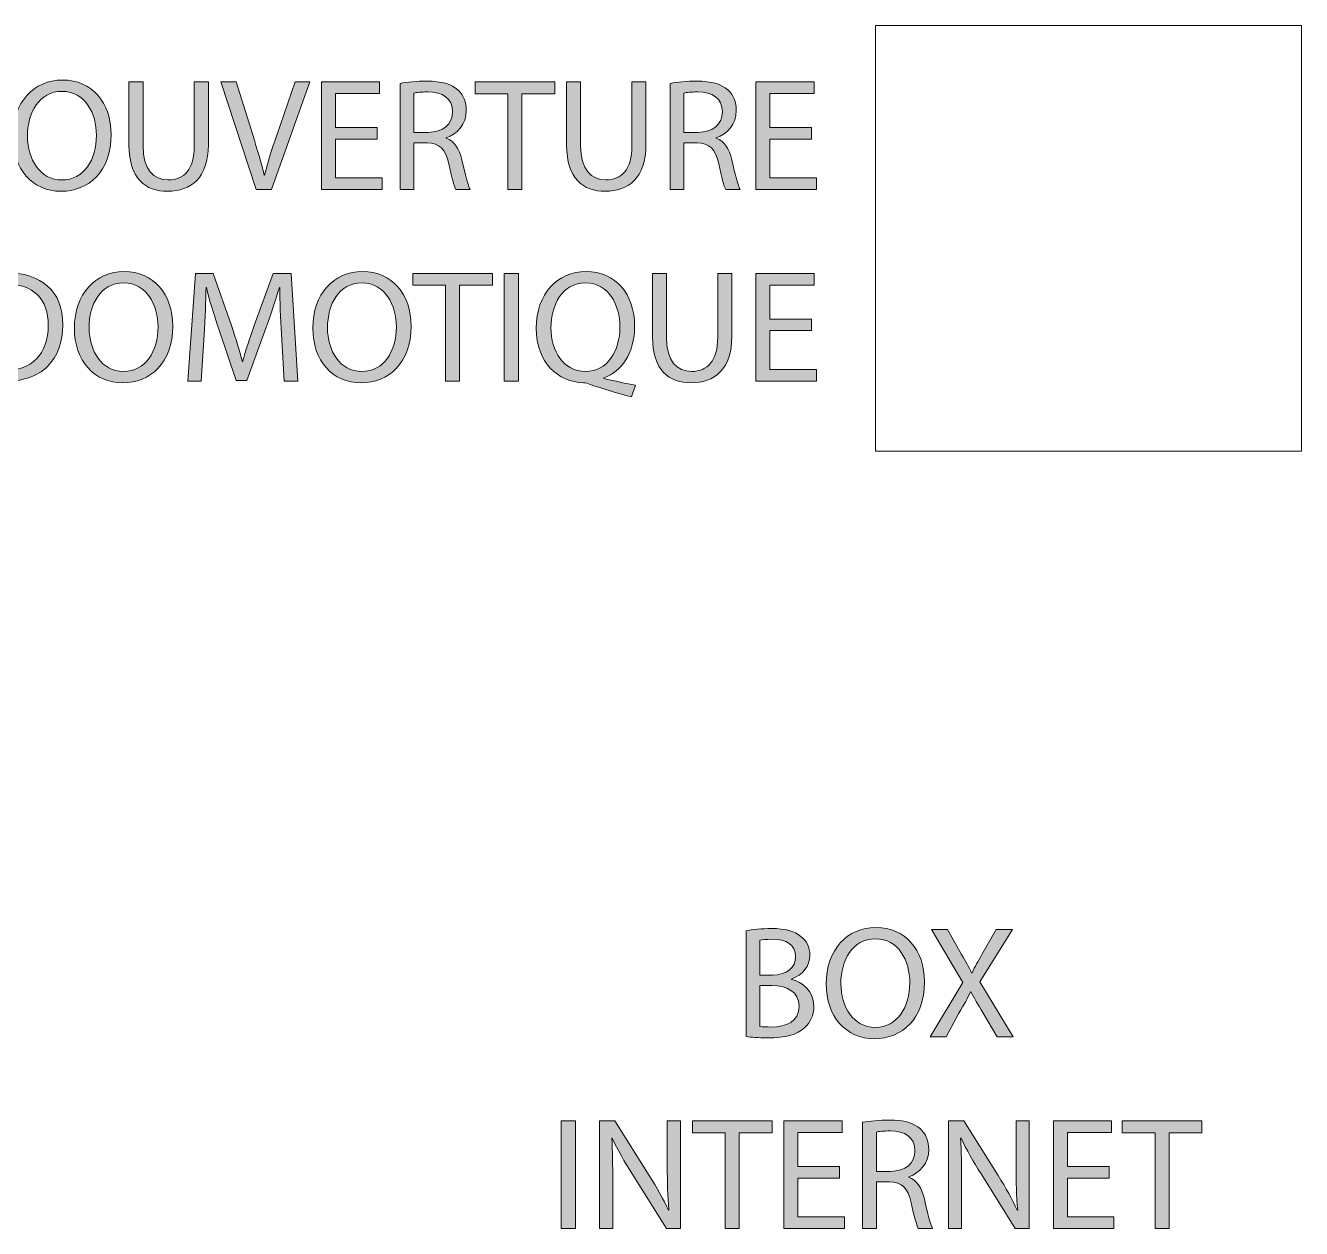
# Model space of a CAD drawing. Header units: inches. Extents: x 0 to 360, y -268 to 0.
# Drawn here: x 139.03 to 163, y -226.6 to -204 of the extents above; entities that cross this region are included whole.
import ezdxf

# ---------------------------------------------------------------- set-up
doc = ezdxf.new("R2010")
doc.units = ezdxf.units.IN
doc.header["$MEASUREMENT"] = 0
doc.layers.add('Layer 1', color=7, linetype='Continuous')

# ---------------------------------------------------------------- blocks, each defined once
blk = doc.blocks.new('block 19')
at = {"layer": 'Layer 1'}
h = blk.add_hatch(color=250, dxfattribs=at)
h.dxf.hatch_style = 2
edge = h.paths.add_edge_path()
edge.add_spline(control_points=[(140.642, -206.049), (140.642, -206.742), (140.219, -207.114), (139.703, -207.114), (139.166, -207.114), (138.795, -206.697), (138.795, -206.085), (138.795, -205.443), (139.19, -205.024), (139.73, -205.024), (140.285, -205.024), (140.642, -205.446), (140.642, -206.049)], knot_values=[0, 0, 0, 0, 1, 1, 1, 2, 2, 2, 3, 3, 3, 4, 4, 4, 4], degree=3, periodic=1)
edge = h.paths.add_edge_path()
edge.add_spline(control_points=[(139.07, -206.079), (139.07, -206.513), (139.304, -206.901), (139.718, -206.901), (140.132, -206.901), (140.366, -206.52), (140.366, -206.061), (140.366, -205.656), (140.156, -205.237), (139.721, -205.237), (139.286, -205.237), (139.07, -205.638), (139.07, -206.079)], knot_values=[0, 0, 0, 0, 1, 1, 1, 2, 2, 2, 3, 3, 3, 4, 4, 4, 4], degree=3, periodic=1)
h = blk.add_hatch(color=250, dxfattribs=at)
h.dxf.hatch_style = 2
edge = h.paths.add_edge_path()
edge.add_spline(control_points=[(141.241, -205.06), (141.241, -205.06), (141.241, -206.259), (141.241, -206.259), (141.241, -206.708), (141.442, -206.901), (141.712, -206.901), (142.009, -206.901), (142.204, -206.703), (142.204, -206.259), (142.204, -206.259), (142.204, -205.06), (142.204, -205.06), (142.204, -205.06), (142.468, -205.06), (142.468, -205.06), (142.468, -205.06), (142.468, -206.241), (142.468, -206.241), (142.468, -206.861), (142.141, -207.114), (141.703, -207.114), (141.289, -207.114), (140.977, -206.879), (140.977, -206.25), (140.977, -206.25), (140.977, -205.06), (140.977, -205.06), (140.977, -205.06), (141.241, -205.06), (141.241, -205.06)], knot_values=[0, 0, 0, 0, 1, 1, 1, 2, 2, 2, 3, 3, 3, 4, 4, 4, 5, 5, 5, 6, 6, 6, 7, 7, 7, 8, 8, 8, 9, 9, 9, 10, 10, 10, 10], degree=3, periodic=1)
h = blk.add_hatch(color=250, dxfattribs=at)
h.dxf.hatch_style = 2
edge = h.paths.add_edge_path()
edge.add_spline(control_points=[(143.364, -207.081), (143.364, -207.081), (142.702, -205.06), (142.702, -205.06), (142.702, -205.06), (142.987, -205.06), (142.987, -205.06), (142.987, -205.06), (143.301, -206.055), (143.301, -206.055), (143.385, -206.328), (143.46, -206.573), (143.517, -206.81), (143.517, -206.81), (143.523, -206.81), (143.523, -206.81), (143.58, -206.577), (143.661, -206.322), (143.754, -206.058), (143.754, -206.058), (144.096, -205.06), (144.096, -205.06), (144.096, -205.06), (144.375, -205.06), (144.375, -205.06), (144.375, -205.06), (143.652, -207.081), (143.652, -207.081), (143.652, -207.081), (143.364, -207.081), (143.364, -207.081)], knot_values=[0, 0, 0, 0, 1, 1, 1, 2, 2, 2, 3, 3, 3, 4, 4, 4, 5, 5, 5, 6, 6, 6, 7, 7, 7, 8, 8, 8, 9, 9, 9, 10, 10, 10, 10], degree=3, periodic=1)
h = blk.add_hatch(color=250, dxfattribs=at)
h.dxf.hatch_style = 2
h.paths.add_polyline_path([(145.637, -206.133), (144.855, -206.133), (144.855, -206.861), (145.73, -206.861), (145.73, -207.081), (144.591, -207.081), (144.591, -205.06), (145.685, -205.06), (145.685, -205.279), (144.855, -205.279), (144.855, -205.917), (145.637, -205.917)])
h = blk.add_hatch(color=250, dxfattribs=at)
h.dxf.hatch_style = 2
edge = h.paths.add_edge_path()
edge.add_spline(control_points=[(146.069, -205.087), (146.201, -205.062), (146.393, -205.045), (146.57, -205.045), (146.849, -205.045), (147.032, -205.098), (147.155, -205.209), (147.254, -205.299), (147.313, -205.437), (147.313, -205.596), (147.313, -205.86), (147.146, -206.037), (146.936, -206.109), (146.936, -206.109), (146.936, -206.118), (146.936, -206.118), (147.089, -206.172), (147.182, -206.316), (147.23, -206.526), (147.296, -206.808), (147.344, -207.003), (147.385, -207.081), (147.385, -207.081), (147.116, -207.081), (147.116, -207.081), (147.083, -207.021), (147.038, -206.85), (146.984, -206.598), (146.924, -206.319), (146.813, -206.214), (146.576, -206.205), (146.576, -206.205), (146.33, -206.205), (146.33, -206.205), (146.33, -206.205), (146.33, -207.081), (146.33, -207.081), (146.33, -207.081), (146.069, -207.081), (146.069, -207.081), (146.069, -207.081), (146.069, -205.087), (146.069, -205.087)], knot_values=[0, 0, 0, 0, 1, 1, 1, 2, 2, 2, 3, 3, 3, 4, 4, 4, 5, 5, 5, 6, 6, 6, 7, 7, 7, 8, 8, 8, 9, 9, 9, 10, 10, 10, 11, 11, 11, 12, 12, 12, 13, 13, 13, 14, 14, 14, 14], degree=3, periodic=1)
edge = h.paths.add_edge_path()
edge.add_spline(control_points=[(146.33, -206.007), (146.33, -206.007), (146.597, -206.007), (146.597, -206.007), (146.876, -206.007), (147.053, -205.854), (147.053, -205.623), (147.053, -205.362), (146.864, -205.248), (146.588, -205.248), (146.462, -205.248), (146.375, -205.257), (146.33, -205.27), (146.33, -205.27), (146.33, -206.007), (146.33, -206.007)], knot_values=[0, 0, 0, 0, 1, 1, 1, 2, 2, 2, 3, 3, 3, 4, 4, 4, 5, 5, 5, 5], degree=3, periodic=1)
h = blk.add_hatch(color=250, dxfattribs=at)
h.dxf.hatch_style = 2
h.paths.add_polyline_path([(148.093, -205.282), (147.479, -205.282), (147.479, -205.06), (148.975, -205.06), (148.975, -205.282), (148.357, -205.282), (148.357, -207.081), (148.093, -207.081)])
h = blk.add_hatch(color=250, dxfattribs=at)
h.dxf.hatch_style = 2
edge = h.paths.add_edge_path()
edge.add_spline(control_points=[(149.46, -205.06), (149.46, -205.06), (149.46, -206.259), (149.46, -206.259), (149.46, -206.708), (149.661, -206.901), (149.931, -206.901), (150.228, -206.901), (150.423, -206.703), (150.423, -206.259), (150.423, -206.259), (150.423, -205.06), (150.423, -205.06), (150.423, -205.06), (150.687, -205.06), (150.687, -205.06), (150.687, -205.06), (150.687, -206.241), (150.687, -206.241), (150.687, -206.861), (150.36, -207.114), (149.922, -207.114), (149.509, -207.114), (149.197, -206.879), (149.197, -206.25), (149.197, -206.25), (149.197, -205.06), (149.197, -205.06), (149.197, -205.06), (149.46, -205.06), (149.46, -205.06)], knot_values=[0, 0, 0, 0, 1, 1, 1, 2, 2, 2, 3, 3, 3, 4, 4, 4, 5, 5, 5, 6, 6, 6, 7, 7, 7, 8, 8, 8, 9, 9, 9, 10, 10, 10, 10], degree=3, periodic=1)
h = blk.add_hatch(color=250, dxfattribs=at)
h.dxf.hatch_style = 2
edge = h.paths.add_edge_path()
edge.add_spline(control_points=[(151.14, -205.087), (151.272, -205.062), (151.464, -205.045), (151.641, -205.045), (151.919, -205.045), (152.102, -205.098), (152.225, -205.209), (152.324, -205.299), (152.384, -205.437), (152.384, -205.596), (152.384, -205.86), (152.216, -206.037), (152.006, -206.109), (152.006, -206.109), (152.006, -206.118), (152.006, -206.118), (152.159, -206.172), (152.252, -206.316), (152.3, -206.526), (152.366, -206.808), (152.414, -207.003), (152.456, -207.081), (152.456, -207.081), (152.186, -207.081), (152.186, -207.081), (152.153, -207.021), (152.108, -206.85), (152.054, -206.598), (151.994, -206.319), (151.883, -206.214), (151.647, -206.205), (151.647, -206.205), (151.401, -206.205), (151.401, -206.205), (151.401, -206.205), (151.401, -207.081), (151.401, -207.081), (151.401, -207.081), (151.14, -207.081), (151.14, -207.081), (151.14, -207.081), (151.14, -205.087), (151.14, -205.087)], knot_values=[0, 0, 0, 0, 1, 1, 1, 2, 2, 2, 3, 3, 3, 4, 4, 4, 5, 5, 5, 6, 6, 6, 7, 7, 7, 8, 8, 8, 9, 9, 9, 10, 10, 10, 11, 11, 11, 12, 12, 12, 13, 13, 13, 14, 14, 14, 14], degree=3, periodic=1)
edge = h.paths.add_edge_path()
edge.add_spline(control_points=[(151.401, -206.007), (151.401, -206.007), (151.667, -206.007), (151.667, -206.007), (151.946, -206.007), (152.123, -205.854), (152.123, -205.623), (152.123, -205.362), (151.934, -205.248), (151.658, -205.248), (151.533, -205.248), (151.446, -205.257), (151.401, -205.27), (151.401, -205.27), (151.401, -206.007), (151.401, -206.007)], knot_values=[0, 0, 0, 0, 1, 1, 1, 2, 2, 2, 3, 3, 3, 4, 4, 4, 5, 5, 5, 5], degree=3, periodic=1)
h = blk.add_hatch(color=250, dxfattribs=at)
h.dxf.hatch_style = 2
h.paths.add_polyline_path([(153.796, -206.133), (153.014, -206.133), (153.014, -206.861), (153.889, -206.861), (153.889, -207.081), (152.75, -207.081), (152.75, -205.06), (153.844, -205.06), (153.844, -205.279), (153.014, -205.279), (153.014, -205.917), (153.796, -205.917)])
h = blk.add_hatch(color=250, dxfattribs=at)
h.dxf.hatch_style = 2
edge = h.paths.add_edge_path()
edge.add_spline(control_points=[(138.075, -208.688), (138.234, -208.661), (138.423, -208.643), (138.629, -208.643), (139.004, -208.643), (139.271, -208.733), (139.448, -208.895), (139.631, -209.06), (139.736, -209.294), (139.736, -209.62), (139.736, -209.95), (139.631, -210.22), (139.445, -210.406), (139.253, -210.595), (138.941, -210.697), (138.548, -210.697), (138.36, -210.697), (138.207, -210.688), (138.075, -210.673), (138.075, -210.673), (138.075, -208.688), (138.075, -208.688)], knot_values=[0, 0, 0, 0, 1, 1, 1, 2, 2, 2, 3, 3, 3, 4, 4, 4, 5, 5, 5, 6, 6, 6, 7, 7, 7, 7], degree=3, periodic=1)
edge = h.paths.add_edge_path()
edge.add_spline(control_points=[(138.336, -210.475), (138.402, -210.484), (138.497, -210.487), (138.599, -210.487), (139.16, -210.487), (139.46, -210.175), (139.46, -209.629), (139.463, -209.152), (139.193, -208.85), (138.641, -208.85), (138.506, -208.85), (138.405, -208.862), (138.336, -208.877), (138.336, -208.877), (138.336, -210.475), (138.336, -210.475)], knot_values=[0, 0, 0, 0, 1, 1, 1, 2, 2, 2, 3, 3, 3, 4, 4, 4, 5, 5, 5, 5], degree=3, periodic=1)
h = blk.add_hatch(color=250, dxfattribs=at)
h.dxf.hatch_style = 2
edge = h.paths.add_edge_path()
edge.add_spline(control_points=[(141.799, -209.647), (141.799, -210.34), (141.376, -210.712), (140.86, -210.712), (140.324, -210.712), (139.952, -210.295), (139.952, -209.684), (139.952, -209.042), (140.348, -208.622), (140.887, -208.622), (141.442, -208.622), (141.799, -209.045), (141.799, -209.647)], knot_values=[0, 0, 0, 0, 1, 1, 1, 2, 2, 2, 3, 3, 3, 4, 4, 4, 4], degree=3, periodic=1)
edge = h.paths.add_edge_path()
edge.add_spline(control_points=[(140.228, -209.677), (140.228, -210.112), (140.462, -210.499), (140.875, -210.499), (141.289, -210.499), (141.523, -210.118), (141.523, -209.66), (141.523, -209.254), (141.313, -208.835), (140.878, -208.835), (140.443, -208.835), (140.228, -209.236), (140.228, -209.677)], knot_values=[0, 0, 0, 0, 1, 1, 1, 2, 2, 2, 3, 3, 3, 4, 4, 4, 4], degree=3, periodic=1)
h = blk.add_hatch(color=250, dxfattribs=at)
h.dxf.hatch_style = 2
edge = h.paths.add_edge_path()
edge.add_spline(control_points=[(143.841, -209.791), (143.826, -209.509), (143.808, -209.168), (143.808, -208.919), (143.808, -208.919), (143.802, -208.919), (143.802, -208.919), (143.73, -209.152), (143.649, -209.407), (143.547, -209.686), (143.547, -209.686), (143.19, -210.667), (143.19, -210.667), (143.19, -210.667), (142.992, -210.667), (142.992, -210.667), (142.992, -210.667), (142.662, -209.704), (142.662, -209.704), (142.566, -209.416), (142.488, -209.159), (142.432, -208.919), (142.432, -208.919), (142.426, -208.919), (142.426, -208.919), (142.42, -209.171), (142.405, -209.507), (142.387, -209.813), (142.387, -209.813), (142.333, -210.679), (142.333, -210.679), (142.333, -210.679), (142.084, -210.679), (142.084, -210.679), (142.084, -210.679), (142.225, -208.658), (142.225, -208.658), (142.225, -208.658), (142.558, -208.658), (142.558, -208.658), (142.558, -208.658), (142.902, -209.635), (142.902, -209.635), (142.986, -209.884), (143.052, -210.106), (143.106, -210.316), (143.106, -210.316), (143.112, -210.316), (143.112, -210.316), (143.166, -210.112), (143.238, -209.89), (143.328, -209.635), (143.328, -209.635), (143.688, -208.658), (143.688, -208.658), (143.688, -208.658), (144.021, -208.658), (144.021, -208.658), (144.021, -208.658), (144.147, -210.679), (144.147, -210.679), (144.147, -210.679), (143.889, -210.679), (143.889, -210.679), (143.889, -210.679), (143.841, -209.791), (143.841, -209.791)], knot_values=[0, 0, 0, 0, 1, 1, 1, 2, 2, 2, 3, 3, 3, 4, 4, 4, 5, 5, 5, 6, 6, 6, 7, 7, 7, 8, 8, 8, 9, 9, 9, 10, 10, 10, 11, 11, 11, 12, 12, 12, 13, 13, 13, 14, 14, 14, 15, 15, 15, 16, 16, 16, 17, 17, 17, 18, 18, 18, 19, 19, 19, 20, 20, 20, 21, 21, 21, 22, 22, 22, 22], degree=3, periodic=1)
h = blk.add_hatch(color=250, dxfattribs=at)
h.dxf.hatch_style = 2
edge = h.paths.add_edge_path()
edge.add_spline(control_points=[(146.276, -209.647), (146.276, -210.34), (145.853, -210.712), (145.337, -210.712), (144.8, -210.712), (144.429, -210.295), (144.429, -209.684), (144.429, -209.042), (144.824, -208.622), (145.364, -208.622), (145.919, -208.622), (146.276, -209.045), (146.276, -209.647)], knot_values=[0, 0, 0, 0, 1, 1, 1, 2, 2, 2, 3, 3, 3, 4, 4, 4, 4], degree=3, periodic=1)
edge = h.paths.add_edge_path()
edge.add_spline(control_points=[(144.705, -209.677), (144.705, -210.112), (144.938, -210.499), (145.352, -210.499), (145.766, -210.499), (146, -210.118), (146, -209.66), (146, -209.254), (145.79, -208.835), (145.355, -208.835), (144.92, -208.835), (144.705, -209.236), (144.705, -209.677)], knot_values=[0, 0, 0, 0, 1, 1, 1, 2, 2, 2, 3, 3, 3, 4, 4, 4, 4], degree=3, periodic=1)
h = blk.add_hatch(color=250, dxfattribs=at)
h.dxf.hatch_style = 2
h.paths.add_polyline_path([(146.924, -208.88), (146.309, -208.88), (146.309, -208.658), (147.805, -208.658), (147.805, -208.88), (147.187, -208.88), (147.187, -210.679), (146.924, -210.679)])
h = blk.add_hatch(color=250, dxfattribs=at)
h.dxf.hatch_style = 2
h.paths.add_polyline_path([(148.291, -208.658), (148.291, -210.679), (148.027, -210.679), (148.027, -208.658)])
h = blk.add_hatch(color=250, dxfattribs=at)
h.dxf.hatch_style = 2
edge = h.paths.add_edge_path()
edge.add_spline(control_points=[(150.414, -210.976), (150.141, -210.904), (149.874, -210.823), (149.64, -210.742), (149.595, -210.727), (149.556, -210.712), (149.517, -210.712), (149.034, -210.694), (148.627, -210.34), (148.627, -209.686), (148.627, -209.039), (149.02, -208.622), (149.565, -208.622), (150.117, -208.622), (150.474, -209.048), (150.474, -209.644), (150.474, -210.166), (150.234, -210.496), (149.898, -210.616), (149.898, -210.616), (149.898, -210.628), (149.898, -210.628), (150.099, -210.679), (150.318, -210.727), (150.489, -210.757), (150.489, -210.757), (150.414, -210.976), (150.414, -210.976)], knot_values=[0, 0, 0, 0, 1, 1, 1, 2, 2, 2, 3, 3, 3, 4, 4, 4, 5, 5, 5, 6, 6, 6, 7, 7, 7, 8, 8, 8, 9, 9, 9, 9], degree=3, periodic=1)
edge = h.paths.add_edge_path()
edge.add_spline(control_points=[(150.198, -209.66), (150.198, -209.252), (149.988, -208.835), (149.559, -208.835), (149.118, -208.835), (148.903, -209.243), (148.903, -209.68), (148.903, -210.112), (149.136, -210.499), (149.55, -210.499), (149.964, -210.499), (150.198, -210.118), (150.198, -209.66)], knot_values=[0, 0, 0, 0, 1, 1, 1, 2, 2, 2, 3, 3, 3, 4, 4, 4, 4], degree=3, periodic=1)
h = blk.add_hatch(color=250, dxfattribs=at)
h.dxf.hatch_style = 2
edge = h.paths.add_edge_path()
edge.add_spline(control_points=[(151.073, -208.658), (151.073, -208.658), (151.073, -209.857), (151.073, -209.857), (151.073, -210.307), (151.274, -210.499), (151.544, -210.499), (151.841, -210.499), (152.036, -210.301), (152.036, -209.857), (152.036, -209.857), (152.036, -208.658), (152.036, -208.658), (152.036, -208.658), (152.3, -208.658), (152.3, -208.658), (152.3, -208.658), (152.3, -209.839), (152.3, -209.839), (152.3, -210.46), (151.973, -210.712), (151.535, -210.712), (151.122, -210.712), (150.81, -210.478), (150.81, -209.848), (150.81, -209.848), (150.81, -208.658), (150.81, -208.658), (150.81, -208.658), (151.073, -208.658), (151.073, -208.658)], knot_values=[0, 0, 0, 0, 1, 1, 1, 2, 2, 2, 3, 3, 3, 4, 4, 4, 5, 5, 5, 6, 6, 6, 7, 7, 7, 8, 8, 8, 9, 9, 9, 10, 10, 10, 10], degree=3, periodic=1)
h = blk.add_hatch(color=250, dxfattribs=at)
h.dxf.hatch_style = 2
h.paths.add_polyline_path([(153.796, -209.731), (153.014, -209.731), (153.014, -210.46), (153.889, -210.46), (153.889, -210.679), (152.75, -210.679), (152.75, -208.658), (153.844, -208.658), (153.844, -208.877), (153.014, -208.877), (153.014, -209.516), (153.796, -209.516)])
at = {"layer": 'Layer 1', "lineweight": 0}
for points in [[(145.637, -206.133), (144.855, -206.133), (144.855, -206.861), (145.73, -206.861), (145.73, -207.081), (144.591, -207.081), (144.591, -205.06), (145.685, -205.06), (145.685, -205.279), (144.855, -205.279), (144.855, -205.917), (145.637, -205.917), (145.637, -206.133)], [(148.093, -205.282), (147.479, -205.282), (147.479, -205.06), (148.975, -205.06), (148.975, -205.282), (148.357, -205.282), (148.357, -207.081), (148.093, -207.081), (148.093, -205.282)], [(153.796, -206.133), (153.014, -206.133), (153.014, -206.861), (153.889, -206.861), (153.889, -207.081), (152.75, -207.081), (152.75, -205.06), (153.844, -205.06), (153.844, -205.279), (153.014, -205.279), (153.014, -205.917), (153.796, -205.917), (153.796, -206.133)], [(146.924, -208.88), (146.309, -208.88), (146.309, -208.658), (147.805, -208.658), (147.805, -208.88), (147.187, -208.88), (147.187, -210.679), (146.924, -210.679), (146.924, -208.88)], [(148.291, -208.658), (148.291, -210.679), (148.027, -210.679), (148.027, -208.658), (148.291, -208.658)], [(153.796, -209.731), (153.014, -209.731), (153.014, -210.46), (153.889, -210.46), (153.889, -210.679), (152.75, -210.679), (152.75, -208.658), (153.844, -208.658), (153.844, -208.877), (153.014, -208.877), (153.014, -209.516), (153.796, -209.516), (153.796, -209.731)]]:
    blk.add_lwpolyline(points, dxfattribs=at)
for points, knots in [([(140.642, -206.049), (140.642, -206.742), (140.219, -207.114), (139.703, -207.114), (139.166, -207.114), (138.795, -206.697), (138.795, -206.085), (138.795, -205.443), (139.19, -205.024), (139.73, -205.024), (140.285, -205.024), (140.642, -205.446), (140.642, -206.049)], [0, 0, 0, 0, 1, 1, 1, 2, 2, 2, 3, 3, 3, 4, 4, 4, 4]), ([(141.241, -205.06), (141.241, -205.06), (141.241, -206.259), (141.241, -206.259), (141.241, -206.708), (141.442, -206.901), (141.712, -206.901), (142.009, -206.901), (142.204, -206.703), (142.204, -206.259), (142.204, -206.259), (142.204, -205.06), (142.204, -205.06), (142.204, -205.06), (142.468, -205.06), (142.468, -205.06), (142.468, -205.06), (142.468, -206.241), (142.468, -206.241), (142.468, -206.861), (142.141, -207.114), (141.703, -207.114), (141.289, -207.114), (140.977, -206.879), (140.977, -206.25), (140.977, -206.25), (140.977, -205.06), (140.977, -205.06), (140.977, -205.06), (141.241, -205.06), (141.241, -205.06)], [0, 0, 0, 0, 1, 1, 1, 2, 2, 2, 3, 3, 3, 4, 4, 4, 5, 5, 5, 6, 6, 6, 7, 7, 7, 8, 8, 8, 9, 9, 9, 10, 10, 10, 10]), ([(143.364, -207.081), (143.364, -207.081), (142.702, -205.06), (142.702, -205.06), (142.702, -205.06), (142.987, -205.06), (142.987, -205.06), (142.987, -205.06), (143.301, -206.055), (143.301, -206.055), (143.385, -206.328), (143.46, -206.573), (143.517, -206.81), (143.517, -206.81), (143.523, -206.81), (143.523, -206.81), (143.58, -206.577), (143.661, -206.322), (143.754, -206.058), (143.754, -206.058), (144.096, -205.06), (144.096, -205.06), (144.096, -205.06), (144.375, -205.06), (144.375, -205.06), (144.375, -205.06), (143.652, -207.081), (143.652, -207.081), (143.652, -207.081), (143.364, -207.081), (143.364, -207.081)], [0, 0, 0, 0, 1, 1, 1, 2, 2, 2, 3, 3, 3, 4, 4, 4, 5, 5, 5, 6, 6, 6, 7, 7, 7, 8, 8, 8, 9, 9, 9, 10, 10, 10, 10]), ([(146.069, -205.087), (146.201, -205.062), (146.393, -205.045), (146.57, -205.045), (146.849, -205.045), (147.032, -205.098), (147.155, -205.209), (147.254, -205.299), (147.313, -205.437), (147.313, -205.596), (147.313, -205.86), (147.146, -206.037), (146.936, -206.109), (146.936, -206.109), (146.936, -206.118), (146.936, -206.118), (147.089, -206.172), (147.182, -206.316), (147.23, -206.526), (147.296, -206.808), (147.344, -207.003), (147.385, -207.081), (147.385, -207.081), (147.116, -207.081), (147.116, -207.081), (147.083, -207.021), (147.038, -206.85), (146.984, -206.598), (146.924, -206.319), (146.813, -206.214), (146.576, -206.205), (146.576, -206.205), (146.33, -206.205), (146.33, -206.205), (146.33, -206.205), (146.33, -207.081), (146.33, -207.081), (146.33, -207.081), (146.069, -207.081), (146.069, -207.081), (146.069, -207.081), (146.069, -205.087), (146.069, -205.087)], [0, 0, 0, 0, 1, 1, 1, 2, 2, 2, 3, 3, 3, 4, 4, 4, 5, 5, 5, 6, 6, 6, 7, 7, 7, 8, 8, 8, 9, 9, 9, 10, 10, 10, 11, 11, 11, 12, 12, 12, 13, 13, 13, 14, 14, 14, 14]), ([(149.46, -205.06), (149.46, -205.06), (149.46, -206.259), (149.46, -206.259), (149.46, -206.708), (149.661, -206.901), (149.931, -206.901), (150.228, -206.901), (150.423, -206.703), (150.423, -206.259), (150.423, -206.259), (150.423, -205.06), (150.423, -205.06), (150.423, -205.06), (150.687, -205.06), (150.687, -205.06), (150.687, -205.06), (150.687, -206.241), (150.687, -206.241), (150.687, -206.861), (150.36, -207.114), (149.922, -207.114), (149.509, -207.114), (149.197, -206.879), (149.197, -206.25), (149.197, -206.25), (149.197, -205.06), (149.197, -205.06), (149.197, -205.06), (149.46, -205.06), (149.46, -205.06)], [0, 0, 0, 0, 1, 1, 1, 2, 2, 2, 3, 3, 3, 4, 4, 4, 5, 5, 5, 6, 6, 6, 7, 7, 7, 8, 8, 8, 9, 9, 9, 10, 10, 10, 10]), ([(151.14, -205.087), (151.272, -205.062), (151.464, -205.045), (151.641, -205.045), (151.919, -205.045), (152.102, -205.098), (152.225, -205.209), (152.324, -205.299), (152.384, -205.437), (152.384, -205.596), (152.384, -205.86), (152.216, -206.037), (152.006, -206.109), (152.006, -206.109), (152.006, -206.118), (152.006, -206.118), (152.159, -206.172), (152.252, -206.316), (152.3, -206.526), (152.366, -206.808), (152.414, -207.003), (152.456, -207.081), (152.456, -207.081), (152.186, -207.081), (152.186, -207.081), (152.153, -207.021), (152.108, -206.85), (152.054, -206.598), (151.994, -206.319), (151.883, -206.214), (151.647, -206.205), (151.647, -206.205), (151.401, -206.205), (151.401, -206.205), (151.401, -206.205), (151.401, -207.081), (151.401, -207.081), (151.401, -207.081), (151.14, -207.081), (151.14, -207.081), (151.14, -207.081), (151.14, -205.087), (151.14, -205.087)], [0, 0, 0, 0, 1, 1, 1, 2, 2, 2, 3, 3, 3, 4, 4, 4, 5, 5, 5, 6, 6, 6, 7, 7, 7, 8, 8, 8, 9, 9, 9, 10, 10, 10, 11, 11, 11, 12, 12, 12, 13, 13, 13, 14, 14, 14, 14]), ([(139.07, -206.079), (139.07, -206.513), (139.304, -206.901), (139.718, -206.901), (140.132, -206.901), (140.366, -206.52), (140.366, -206.061), (140.366, -205.656), (140.156, -205.237), (139.721, -205.237), (139.286, -205.237), (139.07, -205.638), (139.07, -206.079)], [0, 0, 0, 0, 1, 1, 1, 2, 2, 2, 3, 3, 3, 4, 4, 4, 4]), ([(146.33, -206.007), (146.33, -206.007), (146.597, -206.007), (146.597, -206.007), (146.876, -206.007), (147.053, -205.854), (147.053, -205.623), (147.053, -205.362), (146.864, -205.248), (146.588, -205.248), (146.462, -205.248), (146.375, -205.257), (146.33, -205.27), (146.33, -205.27), (146.33, -206.007), (146.33, -206.007)], [0, 0, 0, 0, 1, 1, 1, 2, 2, 2, 3, 3, 3, 4, 4, 4, 5, 5, 5, 5]), ([(151.401, -206.007), (151.401, -206.007), (151.667, -206.007), (151.667, -206.007), (151.946, -206.007), (152.123, -205.854), (152.123, -205.623), (152.123, -205.362), (151.934, -205.248), (151.658, -205.248), (151.533, -205.248), (151.446, -205.257), (151.401, -205.27), (151.401, -205.27), (151.401, -206.007), (151.401, -206.007)], [0, 0, 0, 0, 1, 1, 1, 2, 2, 2, 3, 3, 3, 4, 4, 4, 5, 5, 5, 5]), ([(138.075, -208.688), (138.234, -208.661), (138.423, -208.643), (138.629, -208.643), (139.004, -208.643), (139.271, -208.733), (139.448, -208.895), (139.631, -209.06), (139.736, -209.294), (139.736, -209.62), (139.736, -209.95), (139.631, -210.22), (139.445, -210.406), (139.253, -210.595), (138.941, -210.697), (138.548, -210.697), (138.36, -210.697), (138.207, -210.688), (138.075, -210.673), (138.075, -210.673), (138.075, -208.688), (138.075, -208.688)], [0, 0, 0, 0, 1, 1, 1, 2, 2, 2, 3, 3, 3, 4, 4, 4, 5, 5, 5, 6, 6, 6, 7, 7, 7, 7]), ([(141.799, -209.647), (141.799, -210.34), (141.376, -210.712), (140.86, -210.712), (140.324, -210.712), (139.952, -210.295), (139.952, -209.684), (139.952, -209.042), (140.348, -208.622), (140.887, -208.622), (141.442, -208.622), (141.799, -209.045), (141.799, -209.647)], [0, 0, 0, 0, 1, 1, 1, 2, 2, 2, 3, 3, 3, 4, 4, 4, 4]), ([(143.841, -209.791), (143.826, -209.509), (143.808, -209.168), (143.808, -208.919), (143.808, -208.919), (143.802, -208.919), (143.802, -208.919), (143.73, -209.152), (143.649, -209.407), (143.547, -209.686), (143.547, -209.686), (143.19, -210.667), (143.19, -210.667), (143.19, -210.667), (142.992, -210.667), (142.992, -210.667), (142.992, -210.667), (142.662, -209.704), (142.662, -209.704), (142.566, -209.416), (142.488, -209.159), (142.432, -208.919), (142.432, -208.919), (142.426, -208.919), (142.426, -208.919), (142.42, -209.171), (142.405, -209.507), (142.387, -209.813), (142.387, -209.813), (142.333, -210.679), (142.333, -210.679), (142.333, -210.679), (142.084, -210.679), (142.084, -210.679), (142.084, -210.679), (142.225, -208.658), (142.225, -208.658), (142.225, -208.658), (142.558, -208.658), (142.558, -208.658), (142.558, -208.658), (142.902, -209.635), (142.902, -209.635), (142.986, -209.884), (143.052, -210.106), (143.106, -210.316), (143.106, -210.316), (143.112, -210.316), (143.112, -210.316), (143.166, -210.112), (143.238, -209.89), (143.328, -209.635), (143.328, -209.635), (143.688, -208.658), (143.688, -208.658), (143.688, -208.658), (144.021, -208.658), (144.021, -208.658), (144.021, -208.658), (144.147, -210.679), (144.147, -210.679), (144.147, -210.679), (143.889, -210.679), (143.889, -210.679), (143.889, -210.679), (143.841, -209.791), (143.841, -209.791)], [0, 0, 0, 0, 1, 1, 1, 2, 2, 2, 3, 3, 3, 4, 4, 4, 5, 5, 5, 6, 6, 6, 7, 7, 7, 8, 8, 8, 9, 9, 9, 10, 10, 10, 11, 11, 11, 12, 12, 12, 13, 13, 13, 14, 14, 14, 15, 15, 15, 16, 16, 16, 17, 17, 17, 18, 18, 18, 19, 19, 19, 20, 20, 20, 21, 21, 21, 22, 22, 22, 22]), ([(146.276, -209.647), (146.276, -210.34), (145.853, -210.712), (145.337, -210.712), (144.8, -210.712), (144.429, -210.295), (144.429, -209.684), (144.429, -209.042), (144.824, -208.622), (145.364, -208.622), (145.919, -208.622), (146.276, -209.045), (146.276, -209.647)], [0, 0, 0, 0, 1, 1, 1, 2, 2, 2, 3, 3, 3, 4, 4, 4, 4]), ([(150.414, -210.976), (150.141, -210.904), (149.874, -210.823), (149.64, -210.742), (149.595, -210.727), (149.556, -210.712), (149.517, -210.712), (149.034, -210.694), (148.627, -210.34), (148.627, -209.686), (148.627, -209.039), (149.02, -208.622), (149.565, -208.622), (150.117, -208.622), (150.474, -209.048), (150.474, -209.644), (150.474, -210.166), (150.234, -210.496), (149.898, -210.616), (149.898, -210.616), (149.898, -210.628), (149.898, -210.628), (150.099, -210.679), (150.318, -210.727), (150.489, -210.757), (150.489, -210.757), (150.414, -210.976), (150.414, -210.976)], [0, 0, 0, 0, 1, 1, 1, 2, 2, 2, 3, 3, 3, 4, 4, 4, 5, 5, 5, 6, 6, 6, 7, 7, 7, 8, 8, 8, 9, 9, 9, 9]), ([(151.073, -208.658), (151.073, -208.658), (151.073, -209.857), (151.073, -209.857), (151.073, -210.307), (151.274, -210.499), (151.544, -210.499), (151.841, -210.499), (152.036, -210.301), (152.036, -209.857), (152.036, -209.857), (152.036, -208.658), (152.036, -208.658), (152.036, -208.658), (152.3, -208.658), (152.3, -208.658), (152.3, -208.658), (152.3, -209.839), (152.3, -209.839), (152.3, -210.46), (151.973, -210.712), (151.535, -210.712), (151.122, -210.712), (150.81, -210.478), (150.81, -209.848), (150.81, -209.848), (150.81, -208.658), (150.81, -208.658), (150.81, -208.658), (151.073, -208.658), (151.073, -208.658)], [0, 0, 0, 0, 1, 1, 1, 2, 2, 2, 3, 3, 3, 4, 4, 4, 5, 5, 5, 6, 6, 6, 7, 7, 7, 8, 8, 8, 9, 9, 9, 10, 10, 10, 10]), ([(138.336, -210.475), (138.402, -210.484), (138.497, -210.487), (138.599, -210.487), (139.16, -210.487), (139.46, -210.175), (139.46, -209.629), (139.463, -209.152), (139.193, -208.85), (138.641, -208.85), (138.506, -208.85), (138.405, -208.862), (138.336, -208.877), (138.336, -208.877), (138.336, -210.475), (138.336, -210.475)], [0, 0, 0, 0, 1, 1, 1, 2, 2, 2, 3, 3, 3, 4, 4, 4, 5, 5, 5, 5]), ([(140.228, -209.677), (140.228, -210.112), (140.462, -210.499), (140.875, -210.499), (141.289, -210.499), (141.523, -210.118), (141.523, -209.66), (141.523, -209.254), (141.313, -208.835), (140.878, -208.835), (140.443, -208.835), (140.228, -209.236), (140.228, -209.677)], [0, 0, 0, 0, 1, 1, 1, 2, 2, 2, 3, 3, 3, 4, 4, 4, 4]), ([(144.705, -209.677), (144.705, -210.112), (144.938, -210.499), (145.352, -210.499), (145.766, -210.499), (146, -210.118), (146, -209.66), (146, -209.254), (145.79, -208.835), (145.355, -208.835), (144.92, -208.835), (144.705, -209.236), (144.705, -209.677)], [0, 0, 0, 0, 1, 1, 1, 2, 2, 2, 3, 3, 3, 4, 4, 4, 4]), ([(150.198, -209.66), (150.198, -209.252), (149.988, -208.835), (149.559, -208.835), (149.118, -208.835), (148.903, -209.243), (148.903, -209.68), (148.903, -210.112), (149.136, -210.499), (149.55, -210.499), (149.964, -210.499), (150.198, -210.118), (150.198, -209.66)], [0, 0, 0, 0, 1, 1, 1, 2, 2, 2, 3, 3, 3, 4, 4, 4, 4])]:
    blk.add_open_spline(points, degree=3, knots=knots, dxfattribs=at)
blk = doc.blocks.new('block 51')
at = {"layer": 'Layer 1'}
h = blk.add_hatch(color=250, dxfattribs=at)
h.dxf.hatch_style = 2
edge = h.paths.add_edge_path()
edge.add_spline(control_points=[(152.567, -221.009), (152.68, -220.982), (152.863, -220.964), (153.043, -220.964), (153.304, -220.964), (153.472, -221.009), (153.595, -221.111), (153.7, -221.189), (153.766, -221.309), (153.766, -221.468), (153.766, -221.666), (153.634, -221.837), (153.424, -221.912), (153.424, -221.912), (153.424, -221.921), (153.424, -221.921), (153.616, -221.965), (153.841, -222.125), (153.841, -222.424), (153.841, -222.598), (153.772, -222.733), (153.667, -222.829), (153.529, -222.958), (153.301, -223.018), (152.971, -223.018), (152.791, -223.018), (152.654, -223.006), (152.567, -222.994), (152.567, -222.994), (152.567, -221.009), (152.567, -221.009)], knot_values=[0, 0, 0, 0, 1, 1, 1, 2, 2, 2, 3, 3, 3, 4, 4, 4, 5, 5, 5, 6, 6, 6, 7, 7, 7, 8, 8, 8, 9, 9, 9, 10, 10, 10, 10], degree=3, periodic=1)
edge = h.paths.add_edge_path()
edge.add_spline(control_points=[(152.827, -221.837), (152.827, -221.837), (153.064, -221.837), (153.064, -221.837), (153.337, -221.837), (153.499, -221.69), (153.499, -221.495), (153.499, -221.261), (153.322, -221.165), (153.058, -221.165), (152.938, -221.165), (152.869, -221.174), (152.827, -221.183), (152.827, -221.183), (152.827, -221.837), (152.827, -221.837)], knot_values=[0, 0, 0, 0, 1, 1, 1, 2, 2, 2, 3, 3, 3, 4, 4, 4, 5, 5, 5, 5], degree=3, periodic=1)
edge = h.paths.add_edge_path()
edge.add_spline(control_points=[(152.827, -222.802), (152.881, -222.811), (152.953, -222.814), (153.046, -222.814), (153.316, -222.814), (153.565, -222.715), (153.565, -222.422), (153.565, -222.149), (153.328, -222.032), (153.043, -222.032), (153.043, -222.032), (152.827, -222.032), (152.827, -222.032), (152.827, -222.032), (152.827, -222.802), (152.827, -222.802)], knot_values=[0, 0, 0, 0, 1, 1, 1, 2, 2, 2, 3, 3, 3, 4, 4, 4, 5, 5, 5, 5], degree=3, periodic=1)
h = blk.add_hatch(color=250, dxfattribs=at)
h.dxf.hatch_style = 2
edge = h.paths.add_edge_path()
edge.add_spline(control_points=[(155.919, -221.968), (155.919, -222.661), (155.496, -223.033), (154.98, -223.033), (154.444, -223.033), (154.072, -222.616), (154.072, -222.005), (154.072, -221.363), (154.468, -220.943), (155.007, -220.943), (155.562, -220.943), (155.919, -221.366), (155.919, -221.968)], knot_values=[0, 0, 0, 0, 1, 1, 1, 2, 2, 2, 3, 3, 3, 4, 4, 4, 4], degree=3, periodic=1)
edge = h.paths.add_edge_path()
edge.add_spline(control_points=[(154.348, -221.999), (154.348, -222.433), (154.581, -222.82), (154.996, -222.82), (155.409, -222.82), (155.643, -222.439), (155.643, -221.981), (155.643, -221.575), (155.433, -221.156), (154.998, -221.156), (154.564, -221.156), (154.348, -221.558), (154.348, -221.999)], knot_values=[0, 0, 0, 0, 1, 1, 1, 2, 2, 2, 3, 3, 3, 4, 4, 4, 4], degree=3, periodic=1)
h = blk.add_hatch(color=250, dxfattribs=at)
h.dxf.hatch_style = 2
edge = h.paths.add_edge_path()
edge.add_spline(control_points=[(157.283, -223), (157.283, -223), (157.022, -222.553), (157.022, -222.553), (156.917, -222.382), (156.855, -222.271), (156.791, -222.154), (156.791, -222.154), (156.786, -222.154), (156.786, -222.154), (156.728, -222.271), (156.668, -222.38), (156.566, -222.556), (156.566, -222.556), (156.324, -223), (156.324, -223), (156.324, -223), (156.024, -223), (156.024, -223), (156.024, -223), (156.642, -221.977), (156.642, -221.977), (156.642, -221.977), (156.048, -220.979), (156.048, -220.979), (156.048, -220.979), (156.351, -220.979), (156.351, -220.979), (156.351, -220.979), (156.617, -221.453), (156.617, -221.453), (156.693, -221.584), (156.749, -221.686), (156.804, -221.795), (156.804, -221.795), (156.812, -221.795), (156.812, -221.795), (156.87, -221.675), (156.921, -221.582), (156.995, -221.453), (156.995, -221.453), (157.268, -220.979), (157.268, -220.979), (157.268, -220.979), (157.571, -220.979), (157.571, -220.979), (157.571, -220.979), (156.956, -221.963), (156.956, -221.963), (156.956, -221.963), (157.586, -223), (157.586, -223), (157.586, -223), (157.283, -223), (157.283, -223)], knot_values=[0, 0, 0, 0, 1, 1, 1, 2, 2, 2, 3, 3, 3, 4, 4, 4, 5, 5, 5, 6, 6, 6, 7, 7, 7, 8, 8, 8, 9, 9, 9, 10, 10, 10, 11, 11, 11, 12, 12, 12, 13, 13, 13, 14, 14, 14, 15, 15, 15, 16, 16, 16, 17, 17, 17, 18, 18, 18, 18], degree=3, periodic=1)
h = blk.add_hatch(color=250, dxfattribs=at)
h.dxf.hatch_style = 2
edge = h.paths.add_edge_path()
edge.add_spline(control_points=[(154.756, -224.604), (154.887, -224.58), (155.08, -224.562), (155.256, -224.562), (155.535, -224.562), (155.718, -224.616), (155.841, -224.727), (155.94, -224.817), (156, -224.955), (156, -225.114), (156, -225.378), (155.832, -225.555), (155.622, -225.627), (155.622, -225.627), (155.622, -225.636), (155.622, -225.636), (155.775, -225.69), (155.868, -225.834), (155.916, -226.044), (155.982, -226.326), (156.03, -226.521), (156.072, -226.598), (156.072, -226.598), (155.802, -226.598), (155.802, -226.598), (155.769, -226.538), (155.724, -226.368), (155.67, -226.115), (155.61, -225.837), (155.499, -225.732), (155.262, -225.723), (155.262, -225.723), (155.016, -225.723), (155.016, -225.723), (155.016, -225.723), (155.016, -226.598), (155.016, -226.598), (155.016, -226.598), (154.756, -226.598), (154.756, -226.598), (154.756, -226.598), (154.756, -224.604), (154.756, -224.604)], knot_values=[0, 0, 0, 0, 1, 1, 1, 2, 2, 2, 3, 3, 3, 4, 4, 4, 5, 5, 5, 6, 6, 6, 7, 7, 7, 8, 8, 8, 9, 9, 9, 10, 10, 10, 11, 11, 11, 12, 12, 12, 13, 13, 13, 14, 14, 14, 14], degree=3, periodic=1)
edge = h.paths.add_edge_path()
edge.add_spline(control_points=[(155.016, -225.525), (155.016, -225.525), (155.283, -225.525), (155.283, -225.525), (155.562, -225.525), (155.739, -225.372), (155.739, -225.141), (155.739, -224.88), (155.55, -224.766), (155.274, -224.766), (155.148, -224.766), (155.061, -224.775), (155.016, -224.788), (155.016, -224.788), (155.016, -225.525), (155.016, -225.525)], knot_values=[0, 0, 0, 0, 1, 1, 1, 2, 2, 2, 3, 3, 3, 4, 4, 4, 5, 5, 5, 5], degree=3, periodic=1)
h = blk.add_hatch(color=250, dxfattribs=at)
h.dxf.hatch_style = 2
h.paths.add_polyline_path([(149.361, -224.578), (149.361, -226.598), (149.097, -226.598), (149.097, -224.578)])
h = blk.add_hatch(color=250, dxfattribs=at)
h.dxf.hatch_style = 2
edge = h.paths.add_edge_path()
edge.add_spline(control_points=[(149.817, -226.598), (149.817, -226.598), (149.817, -224.578), (149.817, -224.578), (149.817, -224.578), (150.105, -224.578), (150.105, -224.578), (150.105, -224.578), (150.749, -225.6), (150.749, -225.6), (150.896, -225.837), (151.016, -226.05), (151.109, -226.257), (151.109, -226.257), (151.118, -226.253), (151.118, -226.253), (151.094, -225.984), (151.088, -225.738), (151.088, -225.423), (151.088, -225.423), (151.088, -224.578), (151.088, -224.578), (151.088, -224.578), (151.334, -224.578), (151.334, -224.578), (151.334, -224.578), (151.334, -226.598), (151.334, -226.598), (151.334, -226.598), (151.07, -226.598), (151.07, -226.598), (151.07, -226.598), (150.429, -225.573), (150.429, -225.573), (150.288, -225.348), (150.153, -225.117), (150.054, -224.899), (150.054, -224.899), (150.045, -224.901), (150.045, -224.901), (150.06, -225.156), (150.063, -225.399), (150.063, -225.735), (150.063, -225.735), (150.063, -226.598), (150.063, -226.598), (150.063, -226.598), (149.817, -226.598), (149.817, -226.598)], knot_values=[0, 0, 0, 0, 1, 1, 1, 2, 2, 2, 3, 3, 3, 4, 4, 4, 5, 5, 5, 6, 6, 6, 7, 7, 7, 8, 8, 8, 9, 9, 9, 10, 10, 10, 11, 11, 11, 12, 12, 12, 13, 13, 13, 14, 14, 14, 15, 15, 15, 16, 16, 16, 16], degree=3, periodic=1)
h = blk.add_hatch(color=250, dxfattribs=at)
h.dxf.hatch_style = 2
h.paths.add_polyline_path([(152.174, -224.799), (151.559, -224.799), (151.559, -224.578), (153.055, -224.578), (153.055, -224.799), (152.438, -224.799), (152.438, -226.598), (152.174, -226.598)])
h = blk.add_hatch(color=250, dxfattribs=at)
h.dxf.hatch_style = 2
h.paths.add_polyline_path([(154.324, -225.651), (153.541, -225.651), (153.541, -226.379), (154.417, -226.379), (154.417, -226.598), (153.277, -226.598), (153.277, -224.578), (154.372, -224.578), (154.372, -224.797), (153.541, -224.797), (153.541, -225.435), (154.324, -225.435)])
h = blk.add_hatch(color=250, dxfattribs=at)
h.dxf.hatch_style = 2
edge = h.paths.add_edge_path()
edge.add_spline(control_points=[(156.369, -226.598), (156.369, -226.598), (156.369, -224.578), (156.369, -224.578), (156.369, -224.578), (156.657, -224.578), (156.657, -224.578), (156.657, -224.578), (157.301, -225.6), (157.301, -225.6), (157.448, -225.837), (157.568, -226.05), (157.661, -226.257), (157.661, -226.257), (157.67, -226.253), (157.67, -226.253), (157.646, -225.984), (157.64, -225.738), (157.64, -225.423), (157.64, -225.423), (157.64, -224.578), (157.64, -224.578), (157.64, -224.578), (157.886, -224.578), (157.886, -224.578), (157.886, -224.578), (157.886, -226.598), (157.886, -226.598), (157.886, -226.598), (157.622, -226.598), (157.622, -226.598), (157.622, -226.598), (156.981, -225.573), (156.981, -225.573), (156.839, -225.348), (156.704, -225.117), (156.606, -224.899), (156.606, -224.899), (156.597, -224.901), (156.597, -224.901), (156.612, -225.156), (156.615, -225.399), (156.615, -225.735), (156.615, -225.735), (156.615, -226.598), (156.615, -226.598), (156.615, -226.598), (156.369, -226.598), (156.369, -226.598)], knot_values=[0, 0, 0, 0, 1, 1, 1, 2, 2, 2, 3, 3, 3, 4, 4, 4, 5, 5, 5, 6, 6, 6, 7, 7, 7, 8, 8, 8, 9, 9, 9, 10, 10, 10, 11, 11, 11, 12, 12, 12, 13, 13, 13, 14, 14, 14, 15, 15, 15, 16, 16, 16, 16], degree=3, periodic=1)
h = blk.add_hatch(color=250, dxfattribs=at)
h.dxf.hatch_style = 2
h.paths.add_polyline_path([(159.385, -225.651), (158.603, -225.651), (158.603, -226.379), (159.478, -226.379), (159.478, -226.598), (158.339, -226.598), (158.339, -224.578), (159.433, -224.578), (159.433, -224.797), (158.603, -224.797), (158.603, -225.435), (159.385, -225.435)])
h = blk.add_hatch(color=250, dxfattribs=at)
h.dxf.hatch_style = 2
h.paths.add_polyline_path([(160.249, -224.799), (159.634, -224.799), (159.634, -224.578), (161.13, -224.578), (161.13, -224.799), (160.513, -224.799), (160.513, -226.598), (160.249, -226.598)])
at = {"layer": 'Layer 1', "lineweight": 0}
for points in [[(149.361, -224.578), (149.361, -226.598), (149.097, -226.598), (149.097, -224.578), (149.361, -224.578)], [(152.174, -224.799), (151.559, -224.799), (151.559, -224.578), (153.055, -224.578), (153.055, -224.799), (152.438, -224.799), (152.438, -226.598), (152.174, -226.598), (152.174, -224.799)], [(154.324, -225.651), (153.541, -225.651), (153.541, -226.379), (154.417, -226.379), (154.417, -226.598), (153.277, -226.598), (153.277, -224.578), (154.372, -224.578), (154.372, -224.797), (153.541, -224.797), (153.541, -225.435), (154.324, -225.435), (154.324, -225.651)], [(159.385, -225.651), (158.603, -225.651), (158.603, -226.379), (159.478, -226.379), (159.478, -226.598), (158.339, -226.598), (158.339, -224.578), (159.433, -224.578), (159.433, -224.797), (158.603, -224.797), (158.603, -225.435), (159.385, -225.435), (159.385, -225.651)], [(160.249, -224.799), (159.634, -224.799), (159.634, -224.578), (161.13, -224.578), (161.13, -224.799), (160.513, -224.799), (160.513, -226.598), (160.249, -226.598), (160.249, -224.799)]]:
    blk.add_lwpolyline(points, dxfattribs=at)
for points, knots in [([(152.567, -221.009), (152.68, -220.982), (152.863, -220.964), (153.043, -220.964), (153.304, -220.964), (153.472, -221.009), (153.595, -221.111), (153.7, -221.189), (153.766, -221.309), (153.766, -221.468), (153.766, -221.666), (153.634, -221.837), (153.424, -221.912), (153.424, -221.912), (153.424, -221.921), (153.424, -221.921), (153.616, -221.965), (153.841, -222.125), (153.841, -222.424), (153.841, -222.598), (153.772, -222.733), (153.667, -222.829), (153.529, -222.958), (153.301, -223.018), (152.971, -223.018), (152.791, -223.018), (152.654, -223.006), (152.567, -222.994), (152.567, -222.994), (152.567, -221.009), (152.567, -221.009)], [0, 0, 0, 0, 1, 1, 1, 2, 2, 2, 3, 3, 3, 4, 4, 4, 5, 5, 5, 6, 6, 6, 7, 7, 7, 8, 8, 8, 9, 9, 9, 10, 10, 10, 10]), ([(155.919, -221.968), (155.919, -222.661), (155.496, -223.033), (154.98, -223.033), (154.444, -223.033), (154.072, -222.616), (154.072, -222.005), (154.072, -221.363), (154.468, -220.943), (155.007, -220.943), (155.562, -220.943), (155.919, -221.366), (155.919, -221.968)], [0, 0, 0, 0, 1, 1, 1, 2, 2, 2, 3, 3, 3, 4, 4, 4, 4]), ([(152.827, -221.837), (152.827, -221.837), (153.064, -221.837), (153.064, -221.837), (153.337, -221.837), (153.499, -221.69), (153.499, -221.495), (153.499, -221.261), (153.322, -221.165), (153.058, -221.165), (152.938, -221.165), (152.869, -221.174), (152.827, -221.183), (152.827, -221.183), (152.827, -221.837), (152.827, -221.837)], [0, 0, 0, 0, 1, 1, 1, 2, 2, 2, 3, 3, 3, 4, 4, 4, 5, 5, 5, 5]), ([(154.348, -221.999), (154.348, -222.433), (154.581, -222.82), (154.996, -222.82), (155.409, -222.82), (155.643, -222.439), (155.643, -221.981), (155.643, -221.575), (155.433, -221.156), (154.998, -221.156), (154.564, -221.156), (154.348, -221.558), (154.348, -221.999)], [0, 0, 0, 0, 1, 1, 1, 2, 2, 2, 3, 3, 3, 4, 4, 4, 4]), ([(157.283, -223), (157.283, -223), (157.022, -222.553), (157.022, -222.553), (156.917, -222.382), (156.855, -222.271), (156.791, -222.154), (156.791, -222.154), (156.786, -222.154), (156.786, -222.154), (156.728, -222.271), (156.668, -222.38), (156.566, -222.556), (156.566, -222.556), (156.324, -223), (156.324, -223), (156.324, -223), (156.024, -223), (156.024, -223), (156.024, -223), (156.642, -221.977), (156.642, -221.977), (156.642, -221.977), (156.048, -220.979), (156.048, -220.979), (156.048, -220.979), (156.351, -220.979), (156.351, -220.979), (156.351, -220.979), (156.617, -221.453), (156.617, -221.453), (156.693, -221.584), (156.749, -221.686), (156.804, -221.795), (156.804, -221.795), (156.812, -221.795), (156.812, -221.795), (156.87, -221.675), (156.921, -221.582), (156.995, -221.453), (156.995, -221.453), (157.268, -220.979), (157.268, -220.979), (157.268, -220.979), (157.571, -220.979), (157.571, -220.979), (157.571, -220.979), (156.956, -221.963), (156.956, -221.963), (156.956, -221.963), (157.586, -223), (157.586, -223), (157.586, -223), (157.283, -223), (157.283, -223)], [0, 0, 0, 0, 1, 1, 1, 2, 2, 2, 3, 3, 3, 4, 4, 4, 5, 5, 5, 6, 6, 6, 7, 7, 7, 8, 8, 8, 9, 9, 9, 10, 10, 10, 11, 11, 11, 12, 12, 12, 13, 13, 13, 14, 14, 14, 15, 15, 15, 16, 16, 16, 17, 17, 17, 18, 18, 18, 18]), ([(152.827, -222.802), (152.881, -222.811), (152.953, -222.814), (153.046, -222.814), (153.316, -222.814), (153.565, -222.715), (153.565, -222.422), (153.565, -222.149), (153.328, -222.032), (153.043, -222.032), (153.043, -222.032), (152.827, -222.032), (152.827, -222.032), (152.827, -222.032), (152.827, -222.802), (152.827, -222.802)], [0, 0, 0, 0, 1, 1, 1, 2, 2, 2, 3, 3, 3, 4, 4, 4, 5, 5, 5, 5]), ([(154.756, -224.604), (154.887, -224.58), (155.08, -224.562), (155.256, -224.562), (155.535, -224.562), (155.718, -224.616), (155.841, -224.727), (155.94, -224.817), (156, -224.955), (156, -225.114), (156, -225.378), (155.832, -225.555), (155.622, -225.627), (155.622, -225.627), (155.622, -225.636), (155.622, -225.636), (155.775, -225.69), (155.868, -225.834), (155.916, -226.044), (155.982, -226.326), (156.03, -226.521), (156.072, -226.598), (156.072, -226.598), (155.802, -226.598), (155.802, -226.598), (155.769, -226.538), (155.724, -226.368), (155.67, -226.115), (155.61, -225.837), (155.499, -225.732), (155.262, -225.723), (155.262, -225.723), (155.016, -225.723), (155.016, -225.723), (155.016, -225.723), (155.016, -226.598), (155.016, -226.598), (155.016, -226.598), (154.756, -226.598), (154.756, -226.598), (154.756, -226.598), (154.756, -224.604), (154.756, -224.604)], [0, 0, 0, 0, 1, 1, 1, 2, 2, 2, 3, 3, 3, 4, 4, 4, 5, 5, 5, 6, 6, 6, 7, 7, 7, 8, 8, 8, 9, 9, 9, 10, 10, 10, 11, 11, 11, 12, 12, 12, 13, 13, 13, 14, 14, 14, 14]), ([(149.817, -226.598), (149.817, -226.598), (149.817, -224.578), (149.817, -224.578), (149.817, -224.578), (150.105, -224.578), (150.105, -224.578), (150.105, -224.578), (150.749, -225.6), (150.749, -225.6), (150.896, -225.837), (151.016, -226.05), (151.109, -226.257), (151.109, -226.257), (151.118, -226.253), (151.118, -226.253), (151.094, -225.984), (151.088, -225.738), (151.088, -225.423), (151.088, -225.423), (151.088, -224.578), (151.088, -224.578), (151.088, -224.578), (151.334, -224.578), (151.334, -224.578), (151.334, -224.578), (151.334, -226.598), (151.334, -226.598), (151.334, -226.598), (151.07, -226.598), (151.07, -226.598), (151.07, -226.598), (150.429, -225.573), (150.429, -225.573), (150.288, -225.348), (150.153, -225.117), (150.054, -224.899), (150.054, -224.899), (150.045, -224.901), (150.045, -224.901), (150.06, -225.156), (150.063, -225.399), (150.063, -225.735), (150.063, -225.735), (150.063, -226.598), (150.063, -226.598), (150.063, -226.598), (149.817, -226.598), (149.817, -226.598)], [0, 0, 0, 0, 1, 1, 1, 2, 2, 2, 3, 3, 3, 4, 4, 4, 5, 5, 5, 6, 6, 6, 7, 7, 7, 8, 8, 8, 9, 9, 9, 10, 10, 10, 11, 11, 11, 12, 12, 12, 13, 13, 13, 14, 14, 14, 15, 15, 15, 16, 16, 16, 16]), ([(155.016, -225.525), (155.016, -225.525), (155.283, -225.525), (155.283, -225.525), (155.562, -225.525), (155.739, -225.372), (155.739, -225.141), (155.739, -224.88), (155.55, -224.766), (155.274, -224.766), (155.148, -224.766), (155.061, -224.775), (155.016, -224.788), (155.016, -224.788), (155.016, -225.525), (155.016, -225.525)], [0, 0, 0, 0, 1, 1, 1, 2, 2, 2, 3, 3, 3, 4, 4, 4, 5, 5, 5, 5]), ([(156.369, -226.598), (156.369, -226.598), (156.369, -224.578), (156.369, -224.578), (156.369, -224.578), (156.657, -224.578), (156.657, -224.578), (156.657, -224.578), (157.301, -225.6), (157.301, -225.6), (157.448, -225.837), (157.568, -226.05), (157.661, -226.257), (157.661, -226.257), (157.67, -226.253), (157.67, -226.253), (157.646, -225.984), (157.64, -225.738), (157.64, -225.423), (157.64, -225.423), (157.64, -224.578), (157.64, -224.578), (157.64, -224.578), (157.886, -224.578), (157.886, -224.578), (157.886, -224.578), (157.886, -226.598), (157.886, -226.598), (157.886, -226.598), (157.622, -226.598), (157.622, -226.598), (157.622, -226.598), (156.981, -225.573), (156.981, -225.573), (156.839, -225.348), (156.704, -225.117), (156.606, -224.899), (156.606, -224.899), (156.597, -224.901), (156.597, -224.901), (156.612, -225.156), (156.615, -225.399), (156.615, -225.735), (156.615, -225.735), (156.615, -226.598), (156.615, -226.598), (156.615, -226.598), (156.369, -226.598), (156.369, -226.598)], [0, 0, 0, 0, 1, 1, 1, 2, 2, 2, 3, 3, 3, 4, 4, 4, 5, 5, 5, 6, 6, 6, 7, 7, 7, 8, 8, 8, 9, 9, 9, 10, 10, 10, 11, 11, 11, 12, 12, 12, 13, 13, 13, 14, 14, 14, 15, 15, 15, 16, 16, 16, 16])]:
    blk.add_open_spline(points, degree=3, knots=knots, dxfattribs=at)
blk = doc.blocks.new('block 16')
at = {"layer": 'Layer 1', "color": 250, "lineweight": 18}
blk.add_lwpolyline([(163, -211.999), (155, -211.999), (155, -204), (163, -204), (163, -211.999)], dxfattribs=at)
at = {"layer": 'Layer 1'}
for name in ['block 19', 'block 51']:
    blk.add_blockref(name, (0, 0), dxfattribs=at)
blk = doc.blocks.new('block 15')
at = {"layer": 'Layer 1'}
blk.add_blockref('block 16', (0, 0), dxfattribs=at)

msp = doc.modelspace()

# ---------------------------------------------------------------- block references
at = {"layer": 'Layer 1'}
msp.add_blockref('block 15', (0, 0), dxfattribs=at)

doc.saveas('drawing.dxf')
